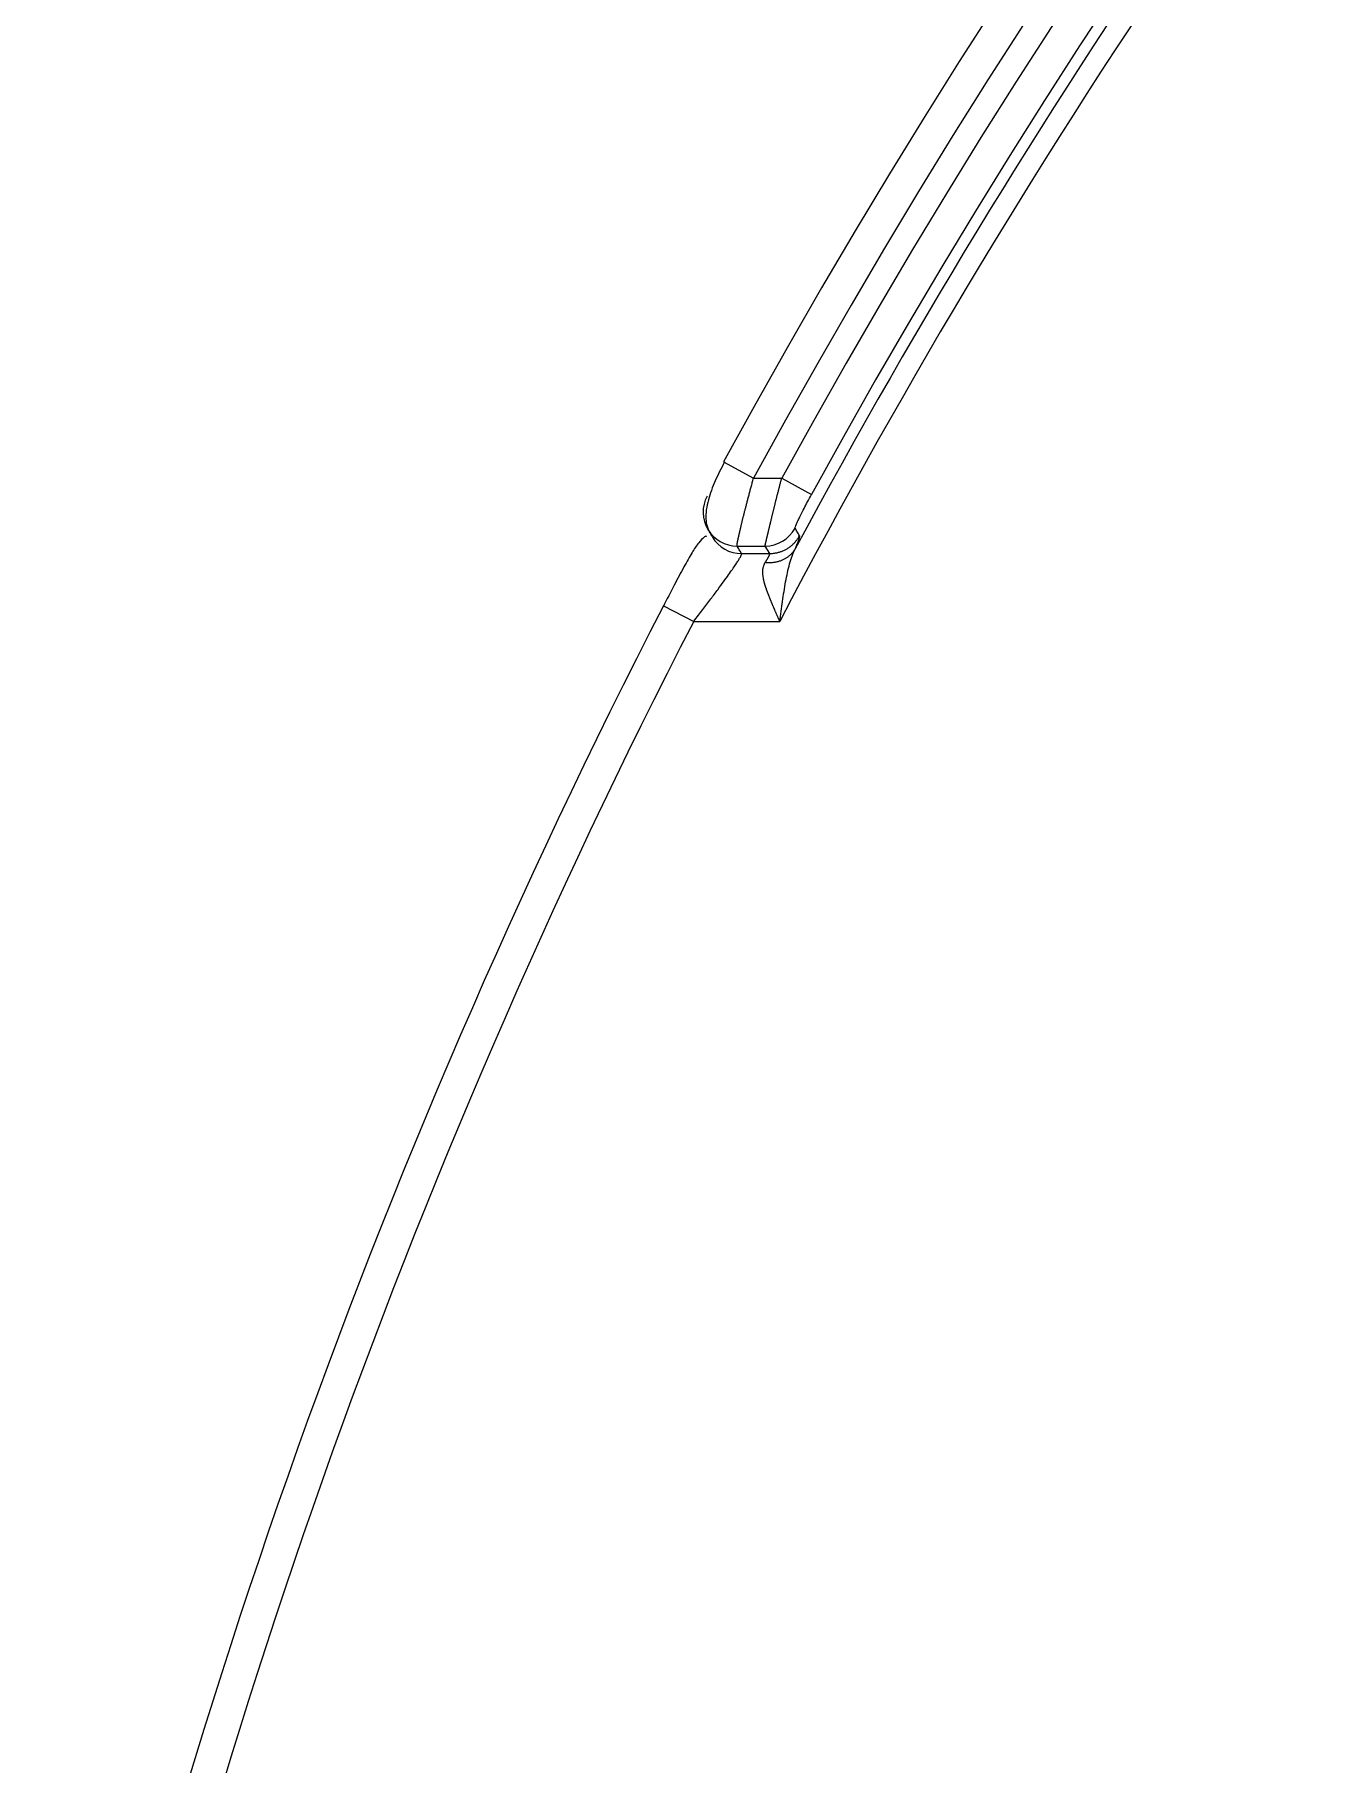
# Model space of a CAD drawing. Header units: millimetres. Extents: x -1286 to 291, y 5350 to 5880.
# Drawn here: x -324.82 to -305.78, y 5710.62 to 5736.21 of the extents above; entities that cross this region are included whole.
import ezdxf

# ---------------------------------------------------------------- set-up
doc = ezdxf.new("R2010")
doc.units = ezdxf.units.MM
doc.layers.add('粗实线层', color=7, linetype='Continuous', lineweight=35)

msp = doc.modelspace()

# ---------------------------------------------------------------- linework, layer by layer
at = {"layer": '粗实线层', "lineweight": 25}
for p, q in [((-314.628, 5729.884), (-314.187, 5729.644)), ((-314.187, 5729.644), (-313.768, 5729.644)), ((-313.768, 5729.644), (-313.328, 5729.403)), ((-314.43, 5728.64), (-314.013, 5728.64)), ((-313.947, 5728.529), (-314.013, 5728.64)), ((-314.364, 5728.529), (-313.947, 5728.529)), ((-315.518, 5727.756), (-315.071, 5727.526)), ((-315.071, 5727.526), (-313.798, 5727.526))]:
    msp.add_line(p, q, dxfattribs=at)
for radius, start, end in [(102.402, 14.30847, 151.42209), (101.899, 14.30847, 151.42209), (101.532, 14.36134, 151.30913), (101.03, 14.36134, 151.30913), (100.558, 138.65035, 152.3759), (100.859, 138.65438, 151.77588), (102.191, 152.70867, 168.44943), (101.689, 152.70868, 168.31061)]:
    msp.add_arc((-224.702, 5680.9), radius, start, end, dxfattribs=at)
for centre, major_axis, ratio, start_param, end_param in [((-314.43, 5729.142), (-0.431, -0.258), 0.998141, 5.250319, 7.316062), ((-314.013, 5729.142), (-0.432, -0.257), 0.998143, 1.03388, 2.107717), ((-314.364, 5729.031), (-0.431, -0.258), 0.998141, 0.000164, 1.032553)]:
    msp.add_ellipse(centre, major_axis=major_axis, ratio=ratio, start_param=start_param, end_param=end_param, dxfattribs=at)
for points, knots in [([(-314.614, 5729.883), (-314.666, 5729.79), (-314.757, 5729.605), (-314.869, 5729.312), (-314.903, 5729.076), (-314.875, 5728.913), (-314.838, 5728.847), (-314.814, 5728.818)], [0, 0, 0, 0, 0.233819, 0.469685, 0.725546, 0.861941, 1, 1, 1, 1]), ([(-314.43, 5728.64), (-314.43, 5728.64), (-314.43, 5728.641), (-314.43, 5728.642), (-314.43, 5728.643), (-314.43, 5728.645), (-314.43, 5728.647), (-314.43, 5728.649), (-314.43, 5728.651), (-314.43, 5728.654), (-314.43, 5728.657), (-314.429, 5728.66), (-314.429, 5728.663), (-314.428, 5728.667), (-314.428, 5728.67), (-314.427, 5728.674), (-314.427, 5728.679), (-314.426, 5728.683), (-314.425, 5728.688), (-314.424, 5728.693), (-314.423, 5728.699), (-314.422, 5728.704), (-314.421, 5728.71), (-314.42, 5728.716), (-314.418, 5728.722), (-314.417, 5728.729), (-314.416, 5728.736), (-314.414, 5728.743), (-314.413, 5728.75), (-314.411, 5728.758), (-314.409, 5728.766), (-314.408, 5728.774), (-314.406, 5728.782), (-314.404, 5728.791), (-314.402, 5728.799), (-314.4, 5728.809), (-314.398, 5728.818), (-314.395, 5728.827), (-314.393, 5728.837), (-314.391, 5728.847), (-314.388, 5728.858), (-314.386, 5728.869), (-314.383, 5728.882), (-314.379, 5728.896), (-314.376, 5728.911), (-314.372, 5728.926), (-314.369, 5728.942), (-314.365, 5728.959), (-314.36, 5728.976), (-314.356, 5728.994), (-314.352, 5729.013), (-314.347, 5729.032), (-314.342, 5729.052), (-314.337, 5729.072), (-314.332, 5729.093), (-314.326, 5729.115), (-314.321, 5729.138), (-314.315, 5729.161), (-314.309, 5729.184), (-314.302, 5729.209), (-314.296, 5729.234), (-314.289, 5729.26), (-314.282, 5729.286), (-314.275, 5729.313), (-314.268, 5729.34), (-314.261, 5729.368), (-314.253, 5729.397), (-314.245, 5729.426), (-314.238, 5729.456), (-314.229, 5729.486), (-314.221, 5729.516), (-314.213, 5729.548), (-314.204, 5729.579), (-314.196, 5729.611), (-314.19, 5729.633), (-314.187, 5729.644)], [0, 0, 0, 0, 0.009767, 0.019567, 0.029399, 0.039262, 0.049158, 0.059085, 0.069044, 0.079034, 0.089056, 0.099108, 0.109192, 0.119306, 0.129451, 0.139626, 0.14983, 0.160065, 0.170329, 0.180622, 0.190945, 0.201298, 0.211678, 0.222088, 0.232525, 0.24299, 0.253483, 0.264004, 0.274552, 0.285128, 0.295731, 0.306362, 0.31702, 0.327705, 0.338415, 0.349152, 0.359915, 0.370704, 0.381519, 0.392362, 0.40323, 0.414126, 0.427917, 0.441962, 0.456259, 0.470808, 0.485607, 0.500658, 0.51596, 0.531512, 0.547313, 0.563363, 0.579659, 0.596199, 0.612985, 0.630015, 0.64729, 0.664811, 0.682576, 0.700586, 0.718837, 0.737331, 0.756066, 0.775044, 0.794267, 0.813734, 0.833445, 0.853402, 0.873603, 0.894049, 0.914741, 0.935681, 0.95687, 0.978309, 1, 1, 1, 1]), ([(-314.013, 5728.64), (-314.013, 5728.64), (-314.013, 5728.641), (-314.013, 5728.642), (-314.013, 5728.644), (-314.013, 5728.646), (-314.013, 5728.648), (-314.012, 5728.65), (-314.012, 5728.653), (-314.012, 5728.655), (-314.011, 5728.659), (-314.01, 5728.662), (-314.01, 5728.666), (-314.009, 5728.67), (-314.008, 5728.675), (-314.007, 5728.68), (-314.006, 5728.685), (-314.005, 5728.69), (-314.003, 5728.696), (-314.002, 5728.702), (-314.001, 5728.709), (-313.999, 5728.715), (-313.997, 5728.723), (-313.996, 5728.73), (-313.994, 5728.738), (-313.992, 5728.746), (-313.99, 5728.755), (-313.988, 5728.764), (-313.985, 5728.773), (-313.983, 5728.783), (-313.981, 5728.793), (-313.978, 5728.804), (-313.975, 5728.815), (-313.973, 5728.826), (-313.97, 5728.838), (-313.967, 5728.85), (-313.964, 5728.862), (-313.961, 5728.875), (-313.958, 5728.888), (-313.955, 5728.902), (-313.951, 5728.916), (-313.948, 5728.93), (-313.944, 5728.945), (-313.941, 5728.96), (-313.937, 5728.975), (-313.933, 5728.991), (-313.929, 5729.007), (-313.925, 5729.024), (-313.921, 5729.041), (-313.917, 5729.058), (-313.913, 5729.076), (-313.908, 5729.094), (-313.904, 5729.112), (-313.899, 5729.131), (-313.894, 5729.15), (-313.89, 5729.17), (-313.885, 5729.19), (-313.88, 5729.21), (-313.875, 5729.23), (-313.87, 5729.251), (-313.865, 5729.272), (-313.859, 5729.294), (-313.854, 5729.315), (-313.848, 5729.337), (-313.843, 5729.359), (-313.837, 5729.382), (-313.831, 5729.405), (-313.825, 5729.428), (-313.819, 5729.451), (-313.813, 5729.474), (-313.807, 5729.498), (-313.801, 5729.522), (-313.795, 5729.546), (-313.788, 5729.57), (-313.782, 5729.595), (-313.775, 5729.619), (-313.77, 5729.635), (-313.768, 5729.644)], [0, 0, 0, 0, 0.010341, 0.020757, 0.031248, 0.041814, 0.052456, 0.063174, 0.073968, 0.084839, 0.095787, 0.106813, 0.117916, 0.129096, 0.140355, 0.151693, 0.163109, 0.174604, 0.186179, 0.197833, 0.209567, 0.221381, 0.233275, 0.24525, 0.257305, 0.269442, 0.281659, 0.293958, 0.306339, 0.318802, 0.331346, 0.343973, 0.356683, 0.369475, 0.38235, 0.395308, 0.408349, 0.421474, 0.434682, 0.447974, 0.46135, 0.47481, 0.488354, 0.501983, 0.515696, 0.529494, 0.543377, 0.557345, 0.571398, 0.585537, 0.599761, 0.61407, 0.628466, 0.642947, 0.657514, 0.672168, 0.686908, 0.701734, 0.716646, 0.731646, 0.746732, 0.761905, 0.777165, 0.792512, 0.807946, 0.823468, 0.839077, 0.854774, 0.870558, 0.88643, 0.90239, 0.918438, 0.934574, 0.950798, 0.96711, 0.983511, 1, 1, 1, 1]), ([(-313.505, 5728.793), (-313.511, 5728.803), (-313.527, 5728.83), (-313.549, 5728.867), (-313.565, 5728.894), (-313.571, 5728.903)], [0, 0, 0, 0, 0.26431, 0.744056, 1, 1, 1, 1]), ([(-314.88, 5728.785), (-314.893, 5728.783), (-314.929, 5728.765), (-314.999, 5728.694), (-315.097, 5728.545), (-315.218, 5728.33), (-315.363, 5728.055), (-315.468, 5727.853), (-315.524, 5727.743)], [0, 0, 0, 0, 0.084069, 0.234781, 0.402259, 0.586181, 0.78573, 1, 1, 1, 1]), ([(-313.57, 5728.598), (-313.568, 5728.602), (-313.565, 5728.61), (-313.56, 5728.622), (-313.554, 5728.635), (-313.549, 5728.648), (-313.543, 5728.661), (-313.537, 5728.675), (-313.53, 5728.694), (-313.522, 5728.716), (-313.513, 5728.739), (-313.507, 5728.759), (-313.504, 5728.772), (-313.503, 5728.78), (-313.503, 5728.784), (-313.503, 5728.788), (-313.504, 5728.791), (-313.505, 5728.792), (-313.505, 5728.793)], [0, 0, 0, 0, 0.033098, 0.06921, 0.10834, 0.150494, 0.195675, 0.243885, 0.295125, 0.398348, 0.501636, 0.622058, 0.742548, 0.796223, 0.848804, 0.900293, 0.95069, 1, 1, 1, 1]), ([(-313.798, 5727.526), (-313.8, 5727.531), (-313.805, 5727.541), (-313.812, 5727.557), (-313.818, 5727.572), (-313.825, 5727.587), (-313.832, 5727.602), (-313.838, 5727.617), (-313.845, 5727.632), (-313.851, 5727.646), (-313.857, 5727.661), (-313.864, 5727.675), (-313.87, 5727.689), (-313.875, 5727.702), (-313.881, 5727.716), (-313.887, 5727.729), (-313.893, 5727.743), (-313.898, 5727.756), (-313.903, 5727.768), (-313.909, 5727.781), (-313.914, 5727.794), (-313.919, 5727.806), (-313.924, 5727.818), (-313.929, 5727.83), (-313.934, 5727.841), (-313.938, 5727.853), (-313.943, 5727.864), (-313.947, 5727.875), (-313.952, 5727.886), (-313.956, 5727.897), (-313.96, 5727.907), (-313.964, 5727.917), (-313.968, 5727.927), (-313.972, 5727.937), (-313.975, 5727.947), (-313.979, 5727.957), (-313.982, 5727.966), (-313.986, 5727.975), (-313.989, 5727.984), (-313.992, 5727.993), (-313.995, 5728.001), (-313.998, 5728.01), (-314.001, 5728.018), (-314.004, 5728.026), (-314.007, 5728.034), (-314.009, 5728.042), (-314.012, 5728.049), (-314.014, 5728.057), (-314.016, 5728.064), (-314.018, 5728.071), (-314.02, 5728.078), (-314.022, 5728.084), (-314.024, 5728.091), (-314.026, 5728.097), (-314.029, 5728.109), (-314.033, 5728.126), (-314.037, 5728.148), (-314.041, 5728.17), (-314.044, 5728.191), (-314.047, 5728.211), (-314.048, 5728.23), (-314.049, 5728.249), (-314.049, 5728.267), (-314.048, 5728.284), (-314.046, 5728.301), (-314.044, 5728.317), (-314.04, 5728.332), (-314.036, 5728.347), (-314.031, 5728.361), (-314.026, 5728.374), (-314.019, 5728.387), (-314.014, 5728.395), (-314.012, 5728.399)], [0, 0, 0, 0, 0.015547, 0.030926, 0.046138, 0.061181, 0.076057, 0.090765, 0.105306, 0.119679, 0.133885, 0.147923, 0.161794, 0.175498, 0.189034, 0.202404, 0.215606, 0.228642, 0.241511, 0.254213, 0.266748, 0.279117, 0.29132, 0.303356, 0.315226, 0.32693, 0.338468, 0.34984, 0.361046, 0.372087, 0.382963, 0.393673, 0.404218, 0.414598, 0.424813, 0.434864, 0.444751, 0.454473, 0.464031, 0.473426, 0.482657, 0.491725, 0.50063, 0.509372, 0.517952, 0.526369, 0.534625, 0.54272, 0.550654, 0.558427, 0.566039, 0.573492, 0.580786, 0.587921, 0.594897, 0.620768, 0.646285, 0.671463, 0.696323, 0.720883, 0.745163, 0.769183, 0.792963, 0.816527, 0.839896, 0.863093, 0.886141, 0.909065, 0.931888, 0.954635, 0.97733, 1, 1, 1, 1]), ([(-314.012, 5728.399), (-314.01, 5728.401), (-314.008, 5728.406), (-314.003, 5728.412), (-313.999, 5728.418), (-313.996, 5728.425), (-313.992, 5728.431), (-313.988, 5728.436), (-313.985, 5728.442), (-313.982, 5728.447), (-313.978, 5728.453), (-313.975, 5728.458), (-313.973, 5728.463), (-313.97, 5728.468), (-313.967, 5728.472), (-313.965, 5728.477), (-313.963, 5728.481), (-313.96, 5728.485), (-313.958, 5728.489), (-313.957, 5728.493), (-313.955, 5728.496), (-313.953, 5728.499), (-313.952, 5728.503), (-313.951, 5728.506), (-313.949, 5728.509), (-313.948, 5728.511), (-313.947, 5728.514), (-313.947, 5728.516), (-313.946, 5728.518), (-313.946, 5728.52), (-313.945, 5728.522), (-313.945, 5728.524), (-313.945, 5728.525), (-313.945, 5728.526), (-313.946, 5728.528), (-313.946, 5728.528), (-313.946, 5728.529), (-313.947, 5728.529)], [0, 0, 0, 0, 0.030015, 0.059914, 0.089701, 0.119377, 0.148945, 0.178408, 0.207769, 0.23703, 0.266194, 0.295263, 0.324242, 0.353132, 0.381936, 0.410657, 0.439298, 0.467863, 0.496353, 0.524772, 0.553123, 0.581409, 0.609633, 0.637798, 0.665907, 0.693963, 0.72197, 0.74993, 0.777847, 0.805723, 0.833563, 0.861368, 0.889143, 0.91689, 0.944614, 0.972316, 1, 1, 1, 1]), ([(-313.798, 5727.526), (-313.791, 5727.575), (-313.785, 5727.625), (-313.771, 5727.724), (-313.764, 5727.773), (-313.743, 5727.92), (-313.728, 5728.017), (-313.703, 5728.156), (-313.693, 5728.202), (-313.674, 5728.29), (-313.663, 5728.333), (-313.64, 5728.416), (-313.628, 5728.455), (-313.601, 5728.53), (-313.586, 5728.566), (-313.57, 5728.598)], [0, 0, 0, 0, 0.125, 0.125, 0.25, 0.25, 0.5, 0.5, 0.625, 0.625, 0.75, 0.75, 0.875, 0.875, 1, 1, 1, 1])]:
    msp.add_open_spline(points, degree=3, knots=knots, dxfattribs=at)
for points, degree in [([(-313.571, 5728.903), (-313.572, 5728.905), (-313.572, 5728.91), (-313.567, 5728.926), (-313.557, 5728.952), (-313.541, 5728.988), (-313.517, 5729.039), (-313.484, 5729.107), (-313.44, 5729.193), (-313.387, 5729.293), (-313.349, 5729.365), (-313.328, 5729.403)], 3), ([(-314.861, 5728.884), (-314.795, 5728.773)], 1), ([(-314.364, 5728.529), (-314.375, 5728.548), (-314.397, 5728.585), (-314.419, 5728.622), (-314.43, 5728.64)], 3), ([(-315.071, 5727.526), (-315.024, 5727.587), (-314.934, 5727.704), (-314.815, 5727.86), (-314.713, 5727.997), (-314.626, 5728.116), (-314.554, 5728.216), (-314.496, 5728.298), (-314.451, 5728.364), (-314.417, 5728.417), (-314.39, 5728.46), (-314.372, 5728.494), (-314.362, 5728.519), (-314.362, 5728.527), (-314.364, 5728.529)], 3)]:
    msp.add_open_spline(points, degree=degree, dxfattribs=at)
for points, weights in [([(-313.947, 5728.529), (-313.757, 5728.53), (-313.595, 5728.627), (-313.505, 5728.793)], [1.07578509269, 0.974737882273, 0.974738302439, 1.07578635319]), ([(-314.012, 5728.399), (-313.818, 5728.379), (-313.654, 5728.453), (-313.57, 5728.598)], [1.08257281739, 0.972478083548, 0.972475727587, 1.08256574951])]:
    msp.add_rational_spline(points, weights, degree=3, dxfattribs=at)

doc.saveas('drawing.dxf')
